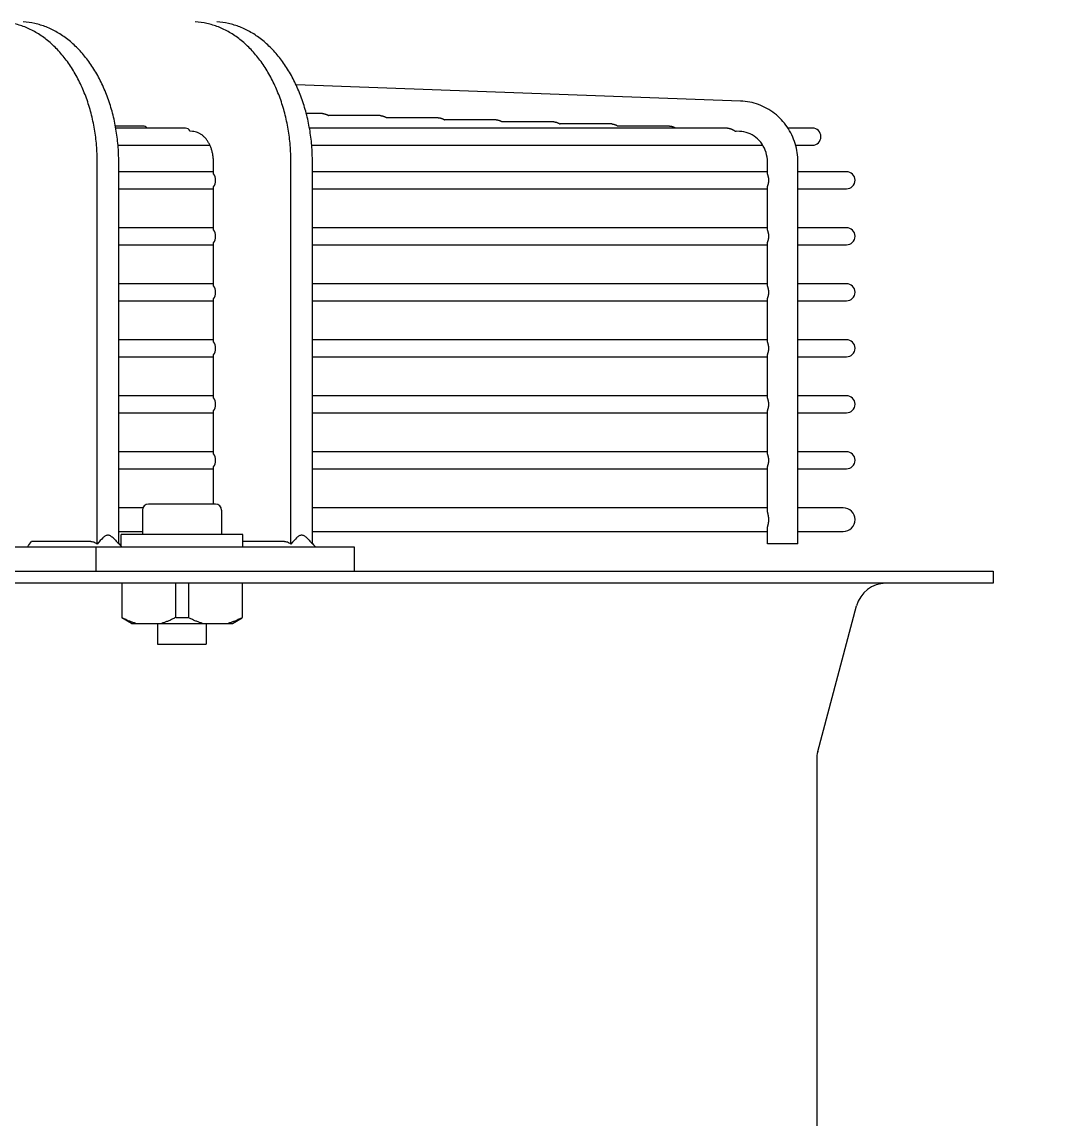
# Model space of a CAD drawing. Header units: millimetres. Extents: x 16200 to 32328, y 18593 to 29476.
# Drawn here: x 16682.07 to 16688.8, y 18980.6 to 18987.69 of the extents above; entities that cross this region are included whole.
import ezdxf

# ---------------------------------------------------------------- set-up
doc = ezdxf.new("R2010")
doc.units = ezdxf.units.MM
doc.header["$LTSCALE"] = 5
doc.layers.add('UNIT', color=6, linetype='Continuous')
doc.styles.add('SUBMITTAL', font='romans.shx', dxfattribs={"width": 0.75})
doc.dimstyles.new('SUBMITTAL', dxfattribs={"dimtxt": 0.09375, "dimasz": 0.09375, "dimexe": 0.03125, "dimexo": 0.0625, "dimgap": 0.0625, "dimtad": 0, "dimdec": 4, "dimzin": 4, "dimdsep": 46, "dimlunit": 4, "dimtxsty": 'SUBMITTAL', "dimcen": 0.09375, "dimclre": 6, "dimadec": 0, "dimazin": 0, "dimtfac": 1, "dimtdec": 0, "dimtofl": 0, "dimtmove": 0, "dimatfit": 3, "dimfxl": 0, "dimfrac": 2, "dimtolj": 1, "dimtzin": 4, "dimarcsym": 0})

msp = doc.modelspace()

# ---------------------------------------------------------------- linework, layer by layer
at = {"layer": 'UNIT'}
for p, q in [((16686.7237, 18987.1791), (16683.8485, 18987.283)), ((16684.0187, 18987.0982), (16683.9144, 18987.0982)), ((16684.3929, 18987.0847), (16684.0595, 18987.0847)), ((16684.7671, 18987.0712), (16684.4337, 18987.0712)), ((16682.858, 18987.0172), (16682.6797, 18987.0172)), ((16683.1323, 18987.0037), (16682.6822, 18987.0037)), ((16686.638, 18987.0037), (16683.9349, 18987.0037)), ((16685.1413, 18987.0577), (16684.8078, 18987.0577)), ((16685.5154, 18987.0442), (16685.182, 18987.0442)), ((16685.8896, 18987.0307), (16685.5562, 18987.0307)), ((16686.2638, 18987.0172), (16685.9304, 18987.0172)), ((16687.1882, 18987.0037), (16687.0296, 18987.0037)), ((16683.179, 18986.9824), (16683.1627, 18986.9832)), ((16686.7166, 18986.9824), (16686.6944, 18986.9832)), ((16682.6965, 18986.8935), (16683.2907, 18986.8935)), ((16683.9492, 18986.8935), (16686.8665, 18986.8935)), ((16687.0792, 18986.8935), (16687.1882, 18986.8935)), ((16682.5619, 18984.3128), (16682.5619, 18986.7856)), ((16682.7011, 18984.3163), (16682.7011, 18986.7856)), ((16683.3135, 18986.7089), (16683.3135, 18986.7856)), ((16683.8146, 18984.3128), (16683.8146, 18986.7856)), ((16683.9538, 18984.3163), (16683.9538, 18986.7856)), ((16686.897, 18986.7058), (16686.897, 18986.7856)), ((16687.0939, 18984.3163), (16687.0939, 18986.7856)), ((16683.3135, 18986.7218), (16682.7011, 18986.7218)), ((16686.897, 18986.7218), (16683.9538, 18986.7218)), ((16687.4087, 18986.7218), (16687.0939, 18986.7218)), ((16682.7011, 18986.6115), (16683.3135, 18986.6115)), ((16683.3135, 18986.3467), (16683.3135, 18986.6244)), ((16683.9538, 18986.6115), (16686.897, 18986.6115)), ((16686.897, 18986.3436), (16686.897, 18986.6275)), ((16687.0939, 18986.6115), (16687.4087, 18986.6115)), ((16683.3135, 18986.3596), (16682.7011, 18986.3596)), ((16686.897, 18986.3596), (16683.9538, 18986.3596)), ((16687.4087, 18986.3596), (16687.0939, 18986.3596)), ((16682.7011, 18986.2493), (16683.3135, 18986.2493)), ((16683.3135, 18985.9845), (16683.3135, 18986.2622)), ((16683.9538, 18986.2493), (16686.897, 18986.2493)), ((16686.897, 18985.9814), (16686.897, 18986.2653)), ((16687.0939, 18986.2493), (16687.4087, 18986.2493)), ((16683.3135, 18985.9974), (16682.7011, 18985.9974)), ((16686.897, 18985.9974), (16683.9538, 18985.9974)), ((16687.4087, 18985.9974), (16687.0939, 18985.9974)), ((16682.7011, 18985.8871), (16683.3135, 18985.8871)), ((16683.3135, 18985.6223), (16683.3135, 18985.9)), ((16683.9538, 18985.8871), (16686.897, 18985.8871)), ((16686.897, 18985.6192), (16686.897, 18985.9031)), ((16687.0939, 18985.8871), (16687.4087, 18985.8871)), ((16683.3135, 18985.6352), (16682.7011, 18985.6352)), ((16686.897, 18985.6352), (16683.9538, 18985.6352)), ((16687.4087, 18985.6352), (16687.0939, 18985.6352)), ((16682.7011, 18985.5249), (16683.3135, 18985.5249)), ((16683.3135, 18985.2601), (16683.3135, 18985.5378)), ((16683.9538, 18985.5249), (16686.897, 18985.5249)), ((16686.897, 18985.257), (16686.897, 18985.5409)), ((16687.0939, 18985.5249), (16687.4087, 18985.5249)), ((16683.3135, 18985.2729), (16682.7011, 18985.2729)), ((16686.897, 18985.2729), (16683.9538, 18985.2729)), ((16687.4087, 18985.2729), (16687.0939, 18985.2729)), ((16682.7011, 18985.1627), (16683.3135, 18985.1627)), ((16683.3135, 18984.8978), (16683.3135, 18985.1756)), ((16683.9538, 18985.1627), (16686.897, 18985.1627)), ((16686.897, 18984.8948), (16686.897, 18985.1787)), ((16687.0939, 18985.1627), (16687.4087, 18985.1627)), ((16683.3135, 18984.9107), (16682.7011, 18984.9107)), ((16686.897, 18984.9107), (16683.9538, 18984.9107)), ((16687.4087, 18984.9107), (16687.0939, 18984.9107)), ((16682.7011, 18984.8005), (16683.3135, 18984.8005)), ((16683.3135, 18984.5722), (16683.3135, 18984.8134)), ((16683.9538, 18984.8005), (16686.897, 18984.8005)), ((16686.897, 18984.5191), (16686.897, 18984.8165)), ((16687.0939, 18984.8005), (16687.4087, 18984.8005)), ((16682.8575, 18984.5485), (16682.7011, 18984.5485)), ((16682.8542, 18984.5328), (16682.8542, 18984.3753)), ((16683.3266, 18984.5722), (16682.8936, 18984.5722)), ((16683.366, 18984.5328), (16683.366, 18984.3753)), ((16686.897, 18984.5485), (16683.9538, 18984.5485)), ((16687.387, 18984.5485), (16687.0939, 18984.5485)), ((16682.7011, 18984.395), (16682.8542, 18984.395)), ((16683.5038, 18984.3753), (16682.7164, 18984.3753)), ((16682.7164, 18984.301), (16682.7164, 18984.3753)), ((16683.5038, 18984.2966), (16683.5038, 18984.3753)), ((16683.9538, 18984.395), (16686.897, 18984.395)), ((16686.897, 18984.3163), (16686.897, 18984.4245)), ((16687.0939, 18984.395), (16687.387, 18984.395)), ((16682.5201, 18984.3294), (16682.1358, 18984.3294)), ((16683.7728, 18984.3294), (16683.5038, 18984.3294)), ((16687.0939, 18984.3163), (16686.897, 18984.3163)), ((16681.9966, 18984.2966), (16684.2237, 18984.2966)), ((16682.5533, 18984.2966), (16682.5533, 18984.1391)), ((16684.2237, 18984.2966), (16684.2237, 18984.1391)), ((16654.6173, 18984.1391), (16688.3575, 18984.1391)), ((16688.3575, 18984.1391), (16688.3575, 18984.0604)), ((16688.3575, 18984.0604), (16654.6173, 18984.0604)), ((16682.7204, 18984.0604), (16682.7204, 18983.8382)), ((16683.0684, 18984.0604), (16683.0684, 18983.8382)), ((16683.1519, 18984.0604), (16683.1519, 18983.8382)), ((16683.4999, 18984.0604), (16683.4999, 18983.8382)), ((16687.2224, 18982.9726), (16687.4735, 18983.9142)), ((16682.7833, 18983.8005), (16682.7204, 18983.8369)), ((16683.4369, 18983.8005), (16683.4999, 18983.8369)), ((16682.7833, 18983.8005), (16683.4369, 18983.8005)), ((16682.9526, 18983.8005), (16682.9526, 18983.6666)), ((16683.2676, 18983.8005), (16683.2676, 18983.6666)), ((16682.9526, 18983.6666), (16683.2676, 18983.6666)), ((16687.2157, 18982.9219), (16687.2157, 18980.1809))]:
    msp.add_line(p, q, dxfattribs=at)
for centre, radius, start, end in [((16687.1882, 18986.9486), 0.0551, 270, 90), ((16687.4087, 18986.6666), 0.0551, 270, 90), ((16687.4087, 18986.3044), 0.0551, 270, 90), ((16687.4087, 18985.9422), 0.0551, 270, 90), ((16687.4087, 18985.58), 0.0551, 270, 90), ((16687.4087, 18985.2178), 0.0551, 270, 90), ((16687.4087, 18984.8556), 0.0551, 270, 90), ((16682.8936, 18984.5328), 0.0394, 90, 180), ((16683.3266, 18984.5328), 0.0394, 0, 90), ((16687.387, 18984.4718), 0.0768, 270, 90), ((16687.6637, 18983.8635), 0.1969, 90, 165.06858), ((16687.4126, 18982.9219), 0.1969, 165.06858, 180)]:
    msp.add_arc(centre, radius, start, end, dxfattribs=at)
for centre, major_axis, ratio, start_param, end_param in [((16682.858, 18986.9621), (0, -0.0551), 0.708043, 2.426691, 3.1416), ((16683.1323, 18986.9486), (0, -0.0551), 0.707997, 2.250565, 3.1416), ((16683.2884, 18986.6666), (0, -0.0551), 0.707968, 1.570803, 2.443376), ((16683.2884, 18986.6666), (0, -0.0551), 0.707968, 0.698217, 1.570789), ((16683.2884, 18986.3044), (0, -0.0551), 0.707968, 1.570803, 2.443376), ((16683.2884, 18986.3044), (0, -0.0551), 0.707968, 0.698217, 1.570789), ((16683.2884, 18985.9422), (0, -0.0551), 0.707968, 1.570803, 2.443376), ((16683.2884, 18985.9422), (0, -0.0551), 0.707968, 0.698217, 1.570789), ((16683.2884, 18985.58), (0, -0.0551), 0.707968, 1.570803, 2.443376), ((16683.2884, 18985.58), (0, -0.0551), 0.707968, 0.698217, 1.570789), ((16683.2884, 18985.2178), (0, -0.0551), 0.707968, 1.570803, 2.443376), ((16683.2884, 18985.2178), (0, -0.0551), 0.707968, 0.698217, 1.570789), ((16683.2884, 18984.8556), (0, -0.0551), 0.707968, 1.570803, 2.443376), ((16683.2884, 18984.8556), (0, -0.0551), 0.707968, 0.698217, 1.570789), ((16681.1397, 18985.7052), (0, -1.969), 0.707107, 0.773616, 0.797181)]:
    msp.add_ellipse(centre, major_axis=major_axis, ratio=ratio, start_param=start_param, end_param=end_param, dxfattribs=at)
for points, knots in [([(16682.5619, 18986.7856), (16682.5619, 18986.8212), (16682.5603, 18986.8571), (16682.5574, 18986.8925), (16682.5544, 18986.9279), (16682.55, 18986.9629), (16682.5441, 18986.9976), (16682.5382, 18987.0322), (16682.5308, 18987.0666), (16682.522, 18987.1001), (16682.5133, 18987.1335), (16682.5032, 18987.166), (16682.4917, 18987.1978), (16682.4802, 18987.2295), (16682.4673, 18987.2605), (16682.4532, 18987.2901), (16682.4392, 18987.3198), (16682.424, 18987.348), (16682.4076, 18987.3751), (16682.3911, 18987.4022), (16682.3735, 18987.428), (16682.3549, 18987.4522), (16682.3364, 18987.4763), (16682.3169, 18987.4988), (16682.2965, 18987.5196), (16682.276, 18987.5405), (16682.2546, 18987.5598), (16682.2325, 18987.5771), (16682.2105, 18987.5944), (16682.1878, 18987.6098), (16682.1645, 18987.6234), (16682.1412, 18987.6369), (16682.1171, 18987.6485), (16682.0928, 18987.6581), (16682.0686, 18987.6676), (16682.044, 18987.6751), (16682.0191, 18987.6805), (16681.9942, 18987.686), (16681.9688, 18987.6894), (16681.9437, 18987.6906)], [0, 0, 0, 0, 0.076921, 0.076921, 0.076921, 0.153842, 0.153842, 0.153842, 0.230763, 0.230763, 0.230763, 0.307684, 0.307684, 0.307684, 0.384605, 0.384605, 0.384605, 0.461526, 0.461526, 0.461526, 0.538447, 0.538447, 0.538447, 0.615368, 0.615368, 0.615368, 0.692289, 0.692289, 0.692289, 0.76921, 0.76921, 0.76921, 0.846132, 0.846132, 0.846132, 0.923053, 0.923053, 0.923053, 1, 1, 1, 1]), ([(16682.7011, 18986.7856), (16682.7011, 18986.8212), (16682.6995, 18986.8571), (16682.6966, 18986.8925), (16682.6936, 18986.9279), (16682.6892, 18986.9629), (16682.6833, 18986.9976), (16682.6774, 18987.0322), (16682.6699, 18987.0666), (16682.6612, 18987.1001), (16682.6524, 18987.1335), (16682.6424, 18987.166), (16682.6309, 18987.1978), (16682.6194, 18987.2295), (16682.6065, 18987.2605), (16682.5924, 18987.2901), (16682.5784, 18987.3198), (16682.5632, 18987.348), (16682.5468, 18987.3751), (16682.5303, 18987.4022), (16682.5127, 18987.428), (16682.4941, 18987.4522), (16682.4756, 18987.4763), (16682.4561, 18987.4988), (16682.4357, 18987.5196), (16682.4152, 18987.5405), (16682.3938, 18987.5598), (16682.3717, 18987.5771), (16682.3497, 18987.5944), (16682.327, 18987.6098), (16682.3037, 18987.6234), (16682.2804, 18987.6369), (16682.2563, 18987.6485), (16682.232, 18987.6581), (16682.2078, 18987.6676), (16682.1832, 18987.6751), (16682.1583, 18987.6805), (16682.1333, 18987.686), (16682.108, 18987.6894), (16682.0829, 18987.6906)], [0, 0, 0, 0, 0.076921, 0.076921, 0.076921, 0.153842, 0.153842, 0.153842, 0.230763, 0.230763, 0.230763, 0.307684, 0.307684, 0.307684, 0.384605, 0.384605, 0.384605, 0.461526, 0.461526, 0.461526, 0.538447, 0.538447, 0.538447, 0.615368, 0.615368, 0.615368, 0.692289, 0.692289, 0.692289, 0.76921, 0.76921, 0.76921, 0.846132, 0.846132, 0.846132, 0.923053, 0.923053, 0.923053, 1, 1, 1, 1]), ([(16683.8146, 18986.7856), (16683.8146, 18986.8212), (16683.8131, 18986.8571), (16683.8101, 18986.8925), (16683.8072, 18986.9279), (16683.8027, 18986.9629), (16683.7968, 18986.9976), (16683.7909, 18987.0322), (16683.7835, 18987.0666), (16683.7748, 18987.1001), (16683.766, 18987.1335), (16683.7559, 18987.166), (16683.7444, 18987.1978), (16683.7329, 18987.2295), (16683.72, 18987.2605), (16683.706, 18987.2901), (16683.6919, 18987.3198), (16683.6767, 18987.348), (16683.6603, 18987.3751), (16683.6439, 18987.4022), (16683.6262, 18987.428), (16683.6077, 18987.4522), (16683.5891, 18987.4763), (16683.5697, 18987.4988), (16683.5492, 18987.5196), (16683.5288, 18987.5405), (16683.5073, 18987.5598), (16683.4853, 18987.5771), (16683.4632, 18987.5944), (16683.4406, 18987.6098), (16683.4173, 18987.6234), (16683.3939, 18987.6369), (16683.3699, 18987.6485), (16683.3456, 18987.6581), (16683.3213, 18987.6676), (16683.2968, 18987.6751), (16683.2718, 18987.6805), (16683.2469, 18987.686), (16683.2216, 18987.6894), (16683.1964, 18987.6906)], [0, 0, 0, 0, 0.076921, 0.076921, 0.076921, 0.153842, 0.153842, 0.153842, 0.230763, 0.230763, 0.230763, 0.307684, 0.307684, 0.307684, 0.384605, 0.384605, 0.384605, 0.461526, 0.461526, 0.461526, 0.538447, 0.538447, 0.538447, 0.615368, 0.615368, 0.615368, 0.692289, 0.692289, 0.692289, 0.76921, 0.76921, 0.76921, 0.846132, 0.846132, 0.846132, 0.923053, 0.923053, 0.923053, 1, 1, 1, 1]), ([(16683.9538, 18986.7856), (16683.9538, 18986.8212), (16683.9523, 18986.8571), (16683.9493, 18986.8925), (16683.9464, 18986.9279), (16683.9419, 18986.9629), (16683.936, 18986.9976), (16683.9301, 18987.0322), (16683.9227, 18987.0666), (16683.9139, 18987.1001), (16683.9052, 18987.1335), (16683.8951, 18987.166), (16683.8836, 18987.1978), (16683.8721, 18987.2295), (16683.8592, 18987.2605), (16683.8452, 18987.2901), (16683.8311, 18987.3198), (16683.8159, 18987.348), (16683.7995, 18987.3751), (16683.7831, 18987.4022), (16683.7654, 18987.428), (16683.7469, 18987.4522), (16683.7283, 18987.4763), (16683.7088, 18987.4988), (16683.6884, 18987.5196), (16683.668, 18987.5405), (16683.6465, 18987.5598), (16683.6245, 18987.5771), (16683.6024, 18987.5944), (16683.5798, 18987.6098), (16683.5565, 18987.6234), (16683.5331, 18987.6369), (16683.5091, 18987.6485), (16683.4848, 18987.6581), (16683.4605, 18987.6676), (16683.436, 18987.6751), (16683.411, 18987.6805), (16683.3861, 18987.686), (16683.3608, 18987.6894), (16683.3356, 18987.6906)], [0, 0, 0, 0, 0.076921, 0.076921, 0.076921, 0.153842, 0.153842, 0.153842, 0.230763, 0.230763, 0.230763, 0.307684, 0.307684, 0.307684, 0.384605, 0.384605, 0.384605, 0.461526, 0.461526, 0.461526, 0.538447, 0.538447, 0.538447, 0.615368, 0.615368, 0.615368, 0.692289, 0.692289, 0.692289, 0.76921, 0.76921, 0.76921, 0.846132, 0.846132, 0.846132, 0.923053, 0.923053, 0.923053, 1, 1, 1, 1]), ([(16687.0939, 18986.7856), (16687.0939, 18986.8256), (16687.0879, 18986.8656), (16687.0645, 18986.9419), (16687.0471, 18986.9783), (16687.0022, 18987.0442), (16686.9747, 18987.0737), (16686.9122, 18987.1228), (16686.8772, 18987.1424), (16686.8027, 18987.1699), (16686.7634, 18987.1777), (16686.7237, 18987.1791)], [1.570796, 1.570796, 1.570796, 1.570796, 1.877974, 1.877974, 2.185152, 2.185152, 2.49233, 2.49233, 2.799508, 2.799508, 3.106686, 3.106686, 3.106686, 3.106686]), ([(16684.0187, 18987.0982), (16684.0188, 18987.0982), (16684.0189, 18987.0982), (16684.0191, 18987.0982), (16684.02, 18987.0982), (16684.021, 18987.0981), (16684.022, 18987.0981), (16684.023, 18987.098), (16684.0239, 18987.0979), (16684.0249, 18987.0978), (16684.0259, 18987.0977), (16684.0269, 18987.0975), (16684.0279, 18987.0974), (16684.0289, 18987.0972), (16684.0299, 18987.097), (16684.0309, 18987.0968), (16684.0319, 18987.0966), (16684.0329, 18987.0963), (16684.0339, 18987.096), (16684.0349, 18987.0958), (16684.0359, 18987.0955), (16684.0369, 18987.0952), (16684.038, 18987.0948), (16684.039, 18987.0945), (16684.04, 18987.0941), (16684.041, 18987.0938), (16684.042, 18987.0934), (16684.043, 18987.093), (16684.0439, 18987.0926), (16684.0449, 18987.0922), (16684.0459, 18987.0917), (16684.0469, 18987.0913), (16684.0479, 18987.0908), (16684.0489, 18987.0904), (16684.0498, 18987.0899), (16684.0508, 18987.0894), (16684.0517, 18987.0889), (16684.0527, 18987.0884), (16684.0537, 18987.0879), (16684.0546, 18987.0874), (16684.0555, 18987.0869), (16684.0565, 18987.0864), (16684.0574, 18987.0859), (16684.0581, 18987.0855), (16684.0588, 18987.0851), (16684.0595, 18987.0847)], [0.484396, 0.484396, 0.484396, 0.484396, 0.4878049, 0.4878049, 0.4878049, 0.5121951, 0.5121951, 0.5121951, 0.5365854, 0.5365854, 0.5365854, 0.5609756, 0.5609756, 0.5609756, 0.5853659, 0.5853659, 0.5853659, 0.6097561, 0.6097561, 0.6097561, 0.6341463, 0.6341463, 0.6341463, 0.6585366, 0.6585366, 0.6585366, 0.6829268, 0.6829268, 0.6829268, 0.7073171, 0.7073171, 0.7073171, 0.7317073, 0.7317073, 0.7317073, 0.7560976, 0.7560976, 0.7560976, 0.7804878, 0.7804878, 0.7804878, 0.804878, 0.804878, 0.804878, 0.823802, 0.823802, 0.823802, 0.823802]), ([(16684.3929, 18987.0847), (16684.393, 18987.0847), (16684.3931, 18987.0847), (16684.3933, 18987.0847), (16684.3942, 18987.0847), (16684.3952, 18987.0846), (16684.3962, 18987.0846), (16684.3971, 18987.0845), (16684.3981, 18987.0844), (16684.3991, 18987.0843), (16684.4001, 18987.0842), (16684.4011, 18987.084), (16684.4021, 18987.0839), (16684.4031, 18987.0837), (16684.4041, 18987.0835), (16684.4051, 18987.0833), (16684.4061, 18987.0831), (16684.4071, 18987.0828), (16684.4081, 18987.0825), (16684.4091, 18987.0823), (16684.4101, 18987.082), (16684.4112, 18987.0817), (16684.4122, 18987.0813), (16684.4132, 18987.081), (16684.4142, 18987.0806), (16684.4152, 18987.0803), (16684.4162, 18987.0799), (16684.4172, 18987.0795), (16684.4182, 18987.0791), (16684.4191, 18987.0787), (16684.4201, 18987.0782), (16684.4211, 18987.0778), (16684.4221, 18987.0773), (16684.4231, 18987.0768), (16684.424, 18987.0764), (16684.425, 18987.0759), (16684.426, 18987.0754), (16684.4269, 18987.0749), (16684.4279, 18987.0744), (16684.4288, 18987.0739), (16684.4297, 18987.0734), (16684.4307, 18987.0729), (16684.4316, 18987.0724), (16684.4323, 18987.072), (16684.433, 18987.0716), (16684.4337, 18987.0712)], [0.48441, 0.48441, 0.48441, 0.48441, 0.4878049, 0.4878049, 0.4878049, 0.5121951, 0.5121951, 0.5121951, 0.5365854, 0.5365854, 0.5365854, 0.5609756, 0.5609756, 0.5609756, 0.5853659, 0.5853659, 0.5853659, 0.6097561, 0.6097561, 0.6097561, 0.6341463, 0.6341463, 0.6341463, 0.6585366, 0.6585366, 0.6585366, 0.6829268, 0.6829268, 0.6829268, 0.7073171, 0.7073171, 0.7073171, 0.7317073, 0.7317073, 0.7317073, 0.7560976, 0.7560976, 0.7560976, 0.7804878, 0.7804878, 0.7804878, 0.804878, 0.804878, 0.804878, 0.8234536, 0.8234536, 0.8234536, 0.8234536]), ([(16684.7671, 18987.0712), (16684.7672, 18987.0712), (16684.7673, 18987.0712), (16684.7675, 18987.0712), (16684.7684, 18987.0712), (16684.7694, 18987.0711), (16684.7704, 18987.0711), (16684.7713, 18987.071), (16684.7723, 18987.0709), (16684.7733, 18987.0708), (16684.7743, 18987.0707), (16684.7753, 18987.0706), (16684.7763, 18987.0704), (16684.7773, 18987.0702), (16684.7783, 18987.07), (16684.7793, 18987.0698), (16684.7803, 18987.0696), (16684.7813, 18987.0693), (16684.7823, 18987.069), (16684.7833, 18987.0688), (16684.7844, 18987.0685), (16684.7854, 18987.0682), (16684.7864, 18987.0678), (16684.7874, 18987.0675), (16684.7884, 18987.0671), (16684.7894, 18987.0668), (16684.7904, 18987.0664), (16684.7914, 18987.066), (16684.7924, 18987.0656), (16684.7934, 18987.0652), (16684.7943, 18987.0647), (16684.7953, 18987.0643), (16684.7963, 18987.0638), (16684.7973, 18987.0633), (16684.7983, 18987.0629), (16684.7992, 18987.0624), (16684.8002, 18987.0619), (16684.8011, 18987.0614), (16684.8021, 18987.0609), (16684.803, 18987.0604), (16684.804, 18987.0599), (16684.8049, 18987.0594), (16684.8058, 18987.0588), (16684.8065, 18987.0585), (16684.8072, 18987.0581), (16684.8078, 18987.0577)], [0.4844239, 0.4844239, 0.4844239, 0.4844239, 0.4878049, 0.4878049, 0.4878049, 0.5121951, 0.5121951, 0.5121951, 0.5365854, 0.5365854, 0.5365854, 0.5609756, 0.5609756, 0.5609756, 0.5853659, 0.5853659, 0.5853659, 0.6097561, 0.6097561, 0.6097561, 0.6341463, 0.6341463, 0.6341463, 0.6585366, 0.6585366, 0.6585366, 0.6829268, 0.6829268, 0.6829268, 0.7073171, 0.7073171, 0.7073171, 0.7317073, 0.7317073, 0.7317073, 0.7560976, 0.7560976, 0.7560976, 0.7804878, 0.7804878, 0.7804878, 0.804878, 0.804878, 0.804878, 0.823106, 0.823106, 0.823106, 0.823106]), ([(16685.1413, 18987.0577), (16685.1414, 18987.0577), (16685.1415, 18987.0577), (16685.1417, 18987.0577), (16685.1426, 18987.0577), (16685.1436, 18987.0576), (16685.1446, 18987.0576), (16685.1455, 18987.0575), (16685.1465, 18987.0574), (16685.1475, 18987.0573), (16685.1485, 18987.0572), (16685.1495, 18987.0571), (16685.1505, 18987.0569), (16685.1515, 18987.0567), (16685.1525, 18987.0565), (16685.1535, 18987.0563), (16685.1545, 18987.0561), (16685.1555, 18987.0558), (16685.1565, 18987.0556), (16685.1576, 18987.0553), (16685.1586, 18987.055), (16685.1596, 18987.0547), (16685.1606, 18987.0543), (16685.1616, 18987.054), (16685.1626, 18987.0536), (16685.1636, 18987.0533), (16685.1646, 18987.0529), (16685.1656, 18987.0525), (16685.1666, 18987.0521), (16685.1676, 18987.0516), (16685.1686, 18987.0512), (16685.1695, 18987.0508), (16685.1705, 18987.0503), (16685.1715, 18987.0498), (16685.1725, 18987.0494), (16685.1734, 18987.0489), (16685.1744, 18987.0484), (16685.1754, 18987.0479), (16685.1763, 18987.0474), (16685.1772, 18987.0469), (16685.1782, 18987.0464), (16685.1791, 18987.0458), (16685.18, 18987.0453), (16685.1807, 18987.0449), (16685.1814, 18987.0446), (16685.182, 18987.0442)], [0.4844379, 0.4844379, 0.4844379, 0.4844379, 0.4878049, 0.4878049, 0.4878049, 0.5121951, 0.5121951, 0.5121951, 0.5365854, 0.5365854, 0.5365854, 0.5609756, 0.5609756, 0.5609756, 0.5853659, 0.5853659, 0.5853659, 0.6097561, 0.6097561, 0.6097561, 0.6341463, 0.6341463, 0.6341463, 0.6585366, 0.6585366, 0.6585366, 0.6829268, 0.6829268, 0.6829268, 0.7073171, 0.7073171, 0.7073171, 0.7317073, 0.7317073, 0.7317073, 0.7560976, 0.7560976, 0.7560976, 0.7804878, 0.7804878, 0.7804878, 0.804878, 0.804878, 0.804878, 0.8227592, 0.8227592, 0.8227592, 0.8227592]), ([(16685.5154, 18987.0442), (16685.5156, 18987.0442), (16685.5157, 18987.0442), (16685.5158, 18987.0442), (16685.5168, 18987.0442), (16685.5178, 18987.0442), (16685.5188, 18987.0441), (16685.5197, 18987.044), (16685.5207, 18987.0439), (16685.5217, 18987.0438), (16685.5227, 18987.0437), (16685.5237, 18987.0436), (16685.5247, 18987.0434), (16685.5257, 18987.0432), (16685.5267, 18987.043), (16685.5277, 18987.0428), (16685.5287, 18987.0426), (16685.5297, 18987.0423), (16685.5307, 18987.0421), (16685.5318, 18987.0418), (16685.5328, 18987.0415), (16685.5338, 18987.0412), (16685.5348, 18987.0408), (16685.5358, 18987.0405), (16685.5368, 18987.0401), (16685.5378, 18987.0398), (16685.5388, 18987.0394), (16685.5398, 18987.039), (16685.5408, 18987.0386), (16685.5418, 18987.0381), (16685.5428, 18987.0377), (16685.5438, 18987.0373), (16685.5447, 18987.0368), (16685.5457, 18987.0363), (16685.5467, 18987.0359), (16685.5477, 18987.0354), (16685.5486, 18987.0349), (16685.5496, 18987.0344), (16685.5505, 18987.0339), (16685.5515, 18987.0334), (16685.5524, 18987.0328), (16685.5533, 18987.0323), (16685.5542, 18987.0318), (16685.5549, 18987.0314), (16685.5556, 18987.0311), (16685.5562, 18987.0307)], [0.4844518, 0.4844518, 0.4844518, 0.4844518, 0.4878049, 0.4878049, 0.4878049, 0.5121951, 0.5121951, 0.5121951, 0.5365854, 0.5365854, 0.5365854, 0.5609756, 0.5609756, 0.5609756, 0.5853659, 0.5853659, 0.5853659, 0.6097561, 0.6097561, 0.6097561, 0.6341463, 0.6341463, 0.6341463, 0.6585366, 0.6585366, 0.6585366, 0.6829268, 0.6829268, 0.6829268, 0.7073171, 0.7073171, 0.7073171, 0.7317073, 0.7317073, 0.7317073, 0.7560976, 0.7560976, 0.7560976, 0.7804878, 0.7804878, 0.7804878, 0.804878, 0.804878, 0.804878, 0.8224133, 0.8224133, 0.8224133, 0.8224133]), ([(16685.8896, 18987.0307), (16685.8898, 18987.0307), (16685.8899, 18987.0307), (16685.89, 18987.0307), (16685.891, 18987.0307), (16685.892, 18987.0307), (16685.8929, 18987.0306), (16685.8939, 18987.0305), (16685.8949, 18987.0304), (16685.8959, 18987.0303), (16685.8969, 18987.0302), (16685.8979, 18987.0301), (16685.8989, 18987.0299), (16685.8999, 18987.0297), (16685.9009, 18987.0295), (16685.9019, 18987.0293), (16685.9029, 18987.0291), (16685.9039, 18987.0288), (16685.905, 18987.0286), (16685.906, 18987.0283), (16685.907, 18987.028), (16685.908, 18987.0277), (16685.909, 18987.0273), (16685.91, 18987.027), (16685.911, 18987.0266), (16685.912, 18987.0263), (16685.913, 18987.0259), (16685.914, 18987.0255), (16685.915, 18987.0251), (16685.916, 18987.0246), (16685.917, 18987.0242), (16685.918, 18987.0237), (16685.9189, 18987.0233), (16685.9199, 18987.0228), (16685.9209, 18987.0223), (16685.9219, 18987.0219), (16685.9228, 18987.0214), (16685.9238, 18987.0209), (16685.9247, 18987.0204), (16685.9257, 18987.0198), (16685.9266, 18987.0193), (16685.9275, 18987.0188), (16685.9285, 18987.0183), (16685.9291, 18987.0179), (16685.9297, 18987.0176), (16685.9304, 18987.0172)], [0.4844658, 0.4844658, 0.4844658, 0.4844658, 0.4878049, 0.4878049, 0.4878049, 0.5121951, 0.5121951, 0.5121951, 0.5365854, 0.5365854, 0.5365854, 0.5609756, 0.5609756, 0.5609756, 0.5853659, 0.5853659, 0.5853659, 0.6097561, 0.6097561, 0.6097561, 0.6341463, 0.6341463, 0.6341463, 0.6585366, 0.6585366, 0.6585366, 0.6829268, 0.6829268, 0.6829268, 0.7073171, 0.7073171, 0.7073171, 0.7317073, 0.7317073, 0.7317073, 0.7560976, 0.7560976, 0.7560976, 0.7804878, 0.7804878, 0.7804878, 0.804878, 0.804878, 0.804878, 0.8220682, 0.8220682, 0.8220682, 0.8220682]), ([(16686.2638, 18987.0172), (16686.264, 18987.0172), (16686.2641, 18987.0172), (16686.2642, 18987.0172), (16686.2652, 18987.0172), (16686.2662, 18987.0172), (16686.2671, 18987.0171), (16686.2681, 18987.017), (16686.2691, 18987.0169), (16686.2701, 18987.0168), (16686.2711, 18987.0167), (16686.2721, 18987.0166), (16686.2731, 18987.0164), (16686.2741, 18987.0162), (16686.2751, 18987.016), (16686.2761, 18987.0158), (16686.2771, 18987.0156), (16686.2781, 18987.0153), (16686.2792, 18987.0151), (16686.2802, 18987.0148), (16686.2812, 18987.0145), (16686.2822, 18987.0142), (16686.2832, 18987.0138), (16686.2842, 18987.0135), (16686.2852, 18987.0131), (16686.2862, 18987.0128), (16686.2872, 18987.0124), (16686.2882, 18987.012), (16686.2892, 18987.0116), (16686.2902, 18987.0111), (16686.2912, 18987.0107), (16686.2922, 18987.0102), (16686.2932, 18987.0098), (16686.2941, 18987.0093), (16686.2951, 18987.0088), (16686.2961, 18987.0083), (16686.297, 18987.0078), (16686.298, 18987.0073), (16686.2989, 18987.0068), (16686.2999, 18987.0063), (16686.3008, 18987.0058), (16686.3018, 18987.0053), (16686.3027, 18987.0048), (16686.3033, 18987.0044), (16686.3039, 18987.0041), (16686.3046, 18987.0037)], [0.4844797, 0.4844797, 0.4844797, 0.4844797, 0.4878049, 0.4878049, 0.4878049, 0.5121951, 0.5121951, 0.5121951, 0.5365854, 0.5365854, 0.5365854, 0.5609756, 0.5609756, 0.5609756, 0.5853659, 0.5853659, 0.5853659, 0.6097561, 0.6097561, 0.6097561, 0.6341463, 0.6341463, 0.6341463, 0.6585366, 0.6585366, 0.6585366, 0.6829268, 0.6829268, 0.6829268, 0.7073171, 0.7073171, 0.7073171, 0.7317073, 0.7317073, 0.7317073, 0.7560976, 0.7560976, 0.7560976, 0.7804878, 0.7804878, 0.7804878, 0.804878, 0.804878, 0.804878, 0.8217241, 0.8217241, 0.8217241, 0.8217241]), ([(16686.638, 18987.0037), (16686.6382, 18987.0037), (16686.6383, 18987.0037), (16686.6384, 18987.0037), (16686.6394, 18987.0037), (16686.6404, 18987.0037), (16686.6413, 18987.0036), (16686.6423, 18987.0035), (16686.6433, 18987.0034), (16686.6443, 18987.0033), (16686.6453, 18987.0032), (16686.6463, 18987.0031), (16686.6473, 18987.0029), (16686.6483, 18987.0027), (16686.6493, 18987.0025), (16686.6503, 18987.0023), (16686.6513, 18987.0021), (16686.6523, 18987.0018), (16686.6534, 18987.0016), (16686.6544, 18987.0013), (16686.6554, 18987.001), (16686.6564, 18987.0007), (16686.6574, 18987.0003), (16686.6584, 18987), (16686.6594, 18986.9996), (16686.6604, 18986.9993), (16686.6614, 18986.9989), (16686.6624, 18986.9985), (16686.6634, 18986.9981), (16686.6644, 18986.9976), (16686.6654, 18986.9972), (16686.6664, 18986.9967), (16686.6674, 18986.9963), (16686.6683, 18986.9958), (16686.6693, 18986.9953), (16686.6703, 18986.9948), (16686.6713, 18986.9943), (16686.6722, 18986.9938), (16686.6732, 18986.9933), (16686.6741, 18986.9928), (16686.675, 18986.9923), (16686.676, 18986.9918), (16686.6769, 18986.9913), (16686.6778, 18986.9907), (16686.6787, 18986.9902), (16686.6796, 18986.9897), (16686.6805, 18986.9892), (16686.6814, 18986.9887), (16686.6822, 18986.9882), (16686.6831, 18986.9877), (16686.6839, 18986.9873), (16686.6847, 18986.9868), (16686.6855, 18986.9864), (16686.6863, 18986.986), (16686.6871, 18986.9856), (16686.6878, 18986.9852), (16686.6886, 18986.9849), (16686.6893, 18986.9846), (16686.69, 18986.9843), (16686.6907, 18986.984), (16686.6913, 18986.9838), (16686.6919, 18986.9836), (16686.6925, 18986.9834), (16686.6931, 18986.9833), (16686.6934, 18986.9833), (16686.6936, 18986.9832), (16686.6939, 18986.9832), (16686.6941, 18986.9832), (16686.6942, 18986.9832), (16686.6944, 18986.9832)], [0.4844942, 0.4844942, 0.4844942, 0.4844942, 0.4878049, 0.4878049, 0.4878049, 0.5121951, 0.5121951, 0.5121951, 0.5365854, 0.5365854, 0.5365854, 0.5609756, 0.5609756, 0.5609756, 0.5853659, 0.5853659, 0.5853659, 0.6097561, 0.6097561, 0.6097561, 0.6341463, 0.6341463, 0.6341463, 0.6585366, 0.6585366, 0.6585366, 0.6829268, 0.6829268, 0.6829268, 0.7073171, 0.7073171, 0.7073171, 0.7317073, 0.7317073, 0.7317073, 0.7560976, 0.7560976, 0.7560976, 0.7804878, 0.7804878, 0.7804878, 0.804878, 0.804878, 0.804878, 0.8292683, 0.8292683, 0.8292683, 0.8536585, 0.8536585, 0.8536585, 0.8780488, 0.8780488, 0.8780488, 0.902439, 0.902439, 0.902439, 0.9268293, 0.9268293, 0.9268293, 0.9512195, 0.9512195, 0.9512195, 0.9756098, 0.9756098, 0.9756098, 0.9878049, 0.9878049, 0.9878049, 0.9959867, 0.9959867, 0.9959867, 0.9959867]), ([(16683.3135, 18986.7856), (16683.3135, 18986.7934), (16683.3132, 18986.8011), (16683.3125, 18986.8088), (16683.3119, 18986.8165), (16683.3109, 18986.8242), (16683.3096, 18986.8317), (16683.3084, 18986.8392), (16683.3068, 18986.8466), (16683.3049, 18986.8539), (16683.303, 18986.8612), (16683.3007, 18986.8683), (16683.2982, 18986.8752), (16683.2958, 18986.8821), (16683.293, 18986.8888), (16683.2899, 18986.8952), (16683.2869, 18986.9016), (16683.2835, 18986.9078), (16683.28, 18986.9137), (16683.2764, 18986.9196), (16683.2726, 18986.9252), (16683.2685, 18986.9304), (16683.2645, 18986.9357), (16683.2602, 18986.9406), (16683.2558, 18986.9452), (16683.2513, 18986.9497), (16683.2467, 18986.9539), (16683.2419, 18986.9576), (16683.2371, 18986.9614), (16683.2321, 18986.9648), (16683.2271, 18986.9677), (16683.222, 18986.9707), (16683.2168, 18986.9732), (16683.2115, 18986.9753), (16683.2062, 18986.9773), (16683.2008, 18986.979), (16683.1954, 18986.9802), (16683.19, 18986.9814), (16683.1845, 18986.9821), (16683.179, 18986.9824)], [0, 0, 0, 0, 0.076921, 0.076921, 0.076921, 0.153842, 0.153842, 0.153842, 0.230763, 0.230763, 0.230763, 0.307684, 0.307684, 0.307684, 0.384605, 0.384605, 0.384605, 0.461526, 0.461526, 0.461526, 0.538447, 0.538447, 0.538447, 0.615368, 0.615368, 0.615368, 0.692289, 0.692289, 0.692289, 0.76921, 0.76921, 0.76921, 0.846131, 0.846131, 0.846131, 0.923052, 0.923052, 0.923052, 1, 1, 1, 1]), ([(16686.897, 18986.7856), (16686.897, 18986.8061), (16686.8939, 18986.8266), (16686.882, 18986.8655), (16686.8732, 18986.8839), (16686.8507, 18986.9169), (16686.8371, 18986.9314), (16686.8066, 18986.9554), (16686.7897, 18986.9649), (16686.7541, 18986.978), (16686.7354, 18986.9817), (16686.7166, 18986.9824)], [1.570796, 1.570796, 1.570796, 1.570796, 1.877974, 1.877974, 2.185152, 2.185152, 2.49233, 2.49233, 2.799508, 2.799508, 3.106686, 3.106686, 3.106686, 3.106686]), ([(16686.897, 18986.7058), (16686.897, 18986.7057), (16686.897, 18986.7053), (16686.8971, 18986.7043), (16686.8975, 18986.7027), (16686.8979, 18986.7009), (16686.8985, 18986.6989), (16686.8991, 18986.6968), (16686.8998, 18986.6945), (16686.9005, 18986.6921), (16686.9011, 18986.6895), (16686.9018, 18986.6869), (16686.9023, 18986.6842), (16686.9028, 18986.6814), (16686.9033, 18986.6785), (16686.9036, 18986.6756), (16686.9039, 18986.6726), (16686.904, 18986.6697), (16686.904, 18986.6677), (16686.904, 18986.6666)], [0.2324363, 0.2324363, 0.2324363, 0.2324363, 0.2380952, 0.2857143, 0.3333333, 0.3809524, 0.4285714, 0.4761905, 0.5238095, 0.5714286, 0.6190476, 0.6666667, 0.7142857, 0.7619048, 0.8095238, 0.8571429, 0.9047619, 0.952381, 1, 1, 1, 1]), ([(16686.904, 18986.6666), (16686.904, 18986.6656), (16686.904, 18986.6636), (16686.9039, 18986.6607), (16686.9036, 18986.6577), (16686.9033, 18986.6548), (16686.9028, 18986.6519), (16686.9023, 18986.6491), (16686.9018, 18986.6464), (16686.9011, 18986.6438), (16686.9005, 18986.6412), (16686.8998, 18986.6388), (16686.8991, 18986.6365), (16686.8985, 18986.6344), (16686.8979, 18986.6324), (16686.8975, 18986.6306), (16686.8971, 18986.629), (16686.897, 18986.628), (16686.897, 18986.6276), (16686.897, 18986.6275)], [0, 0, 0, 0, 0.047619, 0.0952381, 0.1428571, 0.1904762, 0.2380952, 0.2857143, 0.3333333, 0.3809524, 0.4285714, 0.4761905, 0.5238095, 0.5714286, 0.6190476, 0.6666667, 0.7142857, 0.7619048, 0.7675549, 0.7675549, 0.7675549, 0.7675549]), ([(16686.897, 18986.3436), (16686.897, 18986.3435), (16686.897, 18986.3431), (16686.8971, 18986.3421), (16686.8975, 18986.3405), (16686.8979, 18986.3387), (16686.8985, 18986.3367), (16686.8991, 18986.3346), (16686.8998, 18986.3323), (16686.9005, 18986.3299), (16686.9011, 18986.3273), (16686.9018, 18986.3247), (16686.9023, 18986.322), (16686.9028, 18986.3192), (16686.9033, 18986.3163), (16686.9036, 18986.3134), (16686.9039, 18986.3104), (16686.904, 18986.3074), (16686.904, 18986.3054), (16686.904, 18986.3044)], [0.2324363, 0.2324363, 0.2324363, 0.2324363, 0.2380952, 0.2857143, 0.3333333, 0.3809524, 0.4285714, 0.4761905, 0.5238095, 0.5714286, 0.6190476, 0.6666667, 0.7142857, 0.7619048, 0.8095238, 0.8571429, 0.9047619, 0.952381, 1, 1, 1, 1]), ([(16686.904, 18986.3044), (16686.904, 18986.3034), (16686.904, 18986.3014), (16686.9039, 18986.2985), (16686.9036, 18986.2955), (16686.9033, 18986.2926), (16686.9028, 18986.2897), (16686.9023, 18986.2869), (16686.9018, 18986.2842), (16686.9011, 18986.2816), (16686.9005, 18986.279), (16686.8998, 18986.2766), (16686.8991, 18986.2743), (16686.8985, 18986.2722), (16686.8979, 18986.2702), (16686.8975, 18986.2684), (16686.8971, 18986.2668), (16686.897, 18986.2658), (16686.897, 18986.2654), (16686.897, 18986.2653)], [0, 0, 0, 0, 0.047619, 0.0952381, 0.1428571, 0.1904762, 0.2380952, 0.2857143, 0.3333333, 0.3809524, 0.4285714, 0.4761905, 0.5238095, 0.5714286, 0.6190476, 0.6666667, 0.7142857, 0.7619048, 0.7675549, 0.7675549, 0.7675549, 0.7675549]), ([(16686.897, 18985.9814), (16686.897, 18985.9813), (16686.897, 18985.9809), (16686.8971, 18985.9799), (16686.8975, 18985.9783), (16686.8979, 18985.9765), (16686.8985, 18985.9745), (16686.8991, 18985.9724), (16686.8998, 18985.9701), (16686.9005, 18985.9677), (16686.9011, 18985.9651), (16686.9018, 18985.9625), (16686.9023, 18985.9598), (16686.9028, 18985.957), (16686.9033, 18985.9541), (16686.9036, 18985.9512), (16686.9039, 18985.9482), (16686.904, 18985.9452), (16686.904, 18985.9432), (16686.904, 18985.9422)], [0.2324363, 0.2324363, 0.2324363, 0.2324363, 0.2380952, 0.2857143, 0.3333333, 0.3809524, 0.4285714, 0.4761905, 0.5238095, 0.5714286, 0.6190476, 0.6666667, 0.7142857, 0.7619048, 0.8095238, 0.8571429, 0.9047619, 0.952381, 1, 1, 1, 1]), ([(16686.904, 18985.9422), (16686.904, 18985.9412), (16686.904, 18985.9392), (16686.9039, 18985.9362), (16686.9036, 18985.9333), (16686.9033, 18985.9304), (16686.9028, 18985.9275), (16686.9023, 18985.9247), (16686.9018, 18985.922), (16686.9011, 18985.9193), (16686.9005, 18985.9168), (16686.8998, 18985.9144), (16686.8991, 18985.9121), (16686.8985, 18985.91), (16686.8979, 18985.908), (16686.8975, 18985.9062), (16686.8971, 18985.9046), (16686.897, 18985.9036), (16686.897, 18985.9031), (16686.897, 18985.9031)], [0, 0, 0, 0, 0.047619, 0.0952381, 0.1428571, 0.1904762, 0.2380952, 0.2857143, 0.3333333, 0.3809524, 0.4285714, 0.4761905, 0.5238095, 0.5714286, 0.6190476, 0.6666667, 0.7142857, 0.7619048, 0.7675549, 0.7675549, 0.7675549, 0.7675549]), ([(16686.897, 18985.6192), (16686.897, 18985.6191), (16686.897, 18985.6187), (16686.8971, 18985.6177), (16686.8975, 18985.6161), (16686.8979, 18985.6143), (16686.8985, 18985.6123), (16686.8991, 18985.6102), (16686.8998, 18985.6079), (16686.9005, 18985.6055), (16686.9011, 18985.6029), (16686.9018, 18985.6003), (16686.9023, 18985.5976), (16686.9028, 18985.5948), (16686.9033, 18985.5919), (16686.9036, 18985.589), (16686.9039, 18985.586), (16686.904, 18985.583), (16686.904, 18985.581), (16686.904, 18985.58)], [0.2324363, 0.2324363, 0.2324363, 0.2324363, 0.2380952, 0.2857143, 0.3333333, 0.3809524, 0.4285714, 0.4761905, 0.5238095, 0.5714286, 0.6190476, 0.6666667, 0.7142857, 0.7619048, 0.8095238, 0.8571429, 0.9047619, 0.952381, 1, 1, 1, 1]), ([(16686.904, 18985.58), (16686.904, 18985.579), (16686.904, 18985.577), (16686.9039, 18985.574), (16686.9036, 18985.5711), (16686.9033, 18985.5682), (16686.9028, 18985.5653), (16686.9023, 18985.5625), (16686.9018, 18985.5598), (16686.9011, 18985.5571), (16686.9005, 18985.5546), (16686.8998, 18985.5522), (16686.8991, 18985.5499), (16686.8985, 18985.5478), (16686.8979, 18985.5458), (16686.8975, 18985.544), (16686.8971, 18985.5424), (16686.897, 18985.5414), (16686.897, 18985.5409), (16686.897, 18985.5409)], [0, 0, 0, 0, 0.047619, 0.0952381, 0.1428571, 0.1904762, 0.2380952, 0.2857143, 0.3333333, 0.3809524, 0.4285714, 0.4761905, 0.5238095, 0.5714286, 0.6190476, 0.6666667, 0.7142857, 0.7619048, 0.7675549, 0.7675549, 0.7675549, 0.7675549]), ([(16686.897, 18985.257), (16686.897, 18985.2569), (16686.897, 18985.2565), (16686.8971, 18985.2555), (16686.8975, 18985.2539), (16686.8979, 18985.2521), (16686.8985, 18985.2501), (16686.8991, 18985.2479), (16686.8998, 18985.2457), (16686.9005, 18985.2433), (16686.9011, 18985.2407), (16686.9018, 18985.2381), (16686.9023, 18985.2354), (16686.9028, 18985.2326), (16686.9033, 18985.2297), (16686.9036, 18985.2268), (16686.9039, 18985.2238), (16686.904, 18985.2208), (16686.904, 18985.2188), (16686.904, 18985.2178)], [0.2324363, 0.2324363, 0.2324363, 0.2324363, 0.2380952, 0.2857143, 0.3333333, 0.3809524, 0.4285714, 0.4761905, 0.5238095, 0.5714286, 0.6190476, 0.6666667, 0.7142857, 0.7619048, 0.8095238, 0.8571429, 0.9047619, 0.952381, 1, 1, 1, 1]), ([(16686.904, 18985.2178), (16686.904, 18985.2168), (16686.904, 18985.2148), (16686.9039, 18985.2118), (16686.9036, 18985.2089), (16686.9033, 18985.206), (16686.9028, 18985.2031), (16686.9023, 18985.2003), (16686.9018, 18985.1976), (16686.9011, 18985.1949), (16686.9005, 18985.1924), (16686.8998, 18985.19), (16686.8991, 18985.1877), (16686.8985, 18985.1856), (16686.8979, 18985.1836), (16686.8975, 18985.1818), (16686.8971, 18985.1802), (16686.897, 18985.1792), (16686.897, 18985.1787), (16686.897, 18985.1787)], [0, 0, 0, 0, 0.047619, 0.0952381, 0.1428571, 0.1904762, 0.2380952, 0.2857143, 0.3333333, 0.3809524, 0.4285714, 0.4761905, 0.5238095, 0.5714286, 0.6190476, 0.6666667, 0.7142857, 0.7619048, 0.7675549, 0.7675549, 0.7675549, 0.7675549]), ([(16686.897, 18984.8948), (16686.897, 18984.8947), (16686.897, 18984.8942), (16686.8971, 18984.8933), (16686.8975, 18984.8917), (16686.8979, 18984.8899), (16686.8985, 18984.8879), (16686.8991, 18984.8857), (16686.8998, 18984.8835), (16686.9005, 18984.881), (16686.9011, 18984.8785), (16686.9018, 18984.8759), (16686.9023, 18984.8732), (16686.9028, 18984.8704), (16686.9033, 18984.8675), (16686.9036, 18984.8646), (16686.9039, 18984.8616), (16686.904, 18984.8586), (16686.904, 18984.8566), (16686.904, 18984.8556)], [0.2324363, 0.2324363, 0.2324363, 0.2324363, 0.2380952, 0.2857143, 0.3333333, 0.3809524, 0.4285714, 0.4761905, 0.5238095, 0.5714286, 0.6190476, 0.6666667, 0.7142857, 0.7619048, 0.8095238, 0.8571429, 0.9047619, 0.952381, 1, 1, 1, 1]), ([(16686.904, 18984.8556), (16686.904, 18984.8546), (16686.904, 18984.8526), (16686.9039, 18984.8496), (16686.9036, 18984.8467), (16686.9033, 18984.8438), (16686.9028, 18984.8409), (16686.9023, 18984.8381), (16686.9018, 18984.8354), (16686.9011, 18984.8327), (16686.9005, 18984.8302), (16686.8998, 18984.8278), (16686.8991, 18984.8255), (16686.8985, 18984.8234), (16686.8979, 18984.8214), (16686.8975, 18984.8196), (16686.8971, 18984.818), (16686.897, 18984.817), (16686.897, 18984.8165), (16686.897, 18984.8165)], [0, 0, 0, 0, 0.047619, 0.0952381, 0.1428571, 0.1904762, 0.2380952, 0.2857143, 0.3333333, 0.3809524, 0.4285714, 0.4761905, 0.5238095, 0.5714286, 0.6190476, 0.6666667, 0.7142857, 0.7619048, 0.7675549, 0.7675549, 0.7675549, 0.7675549]), ([(16686.897, 18984.5191), (16686.897, 18984.5187), (16686.8971, 18984.5178), (16686.8973, 18984.5162), (16686.8976, 18984.5142), (16686.8981, 18984.5119), (16686.8987, 18984.5095), (16686.8994, 18984.5068), (16686.9001, 18984.5039), (16686.9008, 18984.5008), (16686.9014, 18984.4976), (16686.9021, 18984.4942), (16686.9026, 18984.4907), (16686.9031, 18984.4871), (16686.9035, 18984.4833), (16686.9038, 18984.4795), (16686.904, 18984.4757), (16686.904, 18984.4731), (16686.904, 18984.4718)], [0.25279, 0.25279, 0.25279, 0.25279, 0.2857143, 0.3333333, 0.3809524, 0.4285714, 0.4761905, 0.5238095, 0.5714286, 0.6190476, 0.6666667, 0.7142857, 0.7619048, 0.8095238, 0.8571429, 0.9047619, 0.952381, 1, 1, 1, 1]), ([(16686.904, 18984.4718), (16686.904, 18984.4705), (16686.904, 18984.4679), (16686.9038, 18984.464), (16686.9035, 18984.4602), (16686.9031, 18984.4565), (16686.9026, 18984.4528), (16686.9021, 18984.4493), (16686.9014, 18984.4459), (16686.9008, 18984.4427), (16686.9001, 18984.4396), (16686.8994, 18984.4368), (16686.8987, 18984.4341), (16686.8981, 18984.4316), (16686.8976, 18984.4293), (16686.8973, 18984.4273), (16686.8971, 18984.4257), (16686.897, 18984.4248), (16686.897, 18984.4245)], [0, 0, 0, 0, 0.047619, 0.0952381, 0.1428571, 0.1904762, 0.2380952, 0.2857143, 0.3333333, 0.3809524, 0.4285714, 0.4761905, 0.5238095, 0.5714286, 0.6190476, 0.6666667, 0.7142857, 0.7472016, 0.7472016, 0.7472016, 0.7472016]), ([(16682.5619, 18984.3128), (16682.5549, 18984.3179), (16682.5475, 18984.3224), (16682.5365, 18984.3267), (16682.533, 18984.3278), (16682.5278, 18984.3288), (16682.5261, 18984.329), (16682.523, 18984.3293), (16682.5216, 18984.3294), (16682.5201, 18984.3294)], [-0.157362, -0.157362, -0.157362, -0.157362, -0.0724254, -0.0724254, -0.0336278, -0.0336278, -0.0157905, -0.0157905, 0, 0, 0, 0]), ([(16682.6732, 18984.3448), (16682.67, 18984.3482), (16682.6669, 18984.3512), (16682.658, 18984.3594), (16682.6523, 18984.3638), (16682.6439, 18984.3682), (16682.641, 18984.3694), (16682.6359, 18984.3706), (16682.6337, 18984.3709), (16682.6292, 18984.3709), (16682.627, 18984.3706), (16682.6219, 18984.3694), (16682.619, 18984.3682), (16682.6106, 18984.3638), (16682.6049, 18984.3594), (16682.5884, 18984.3443), (16682.5764, 18984.3305), (16682.5619, 18984.3128)], [-0.7051285, -0.7051285, -0.7051285, -0.7051285, -0.6469728, -0.6469728, -0.5301949, -0.5301949, -0.4705503, -0.4705503, -0.4267696, -0.4267696, -0.3829888, -0.3829888, -0.3233442, -0.3233442, -0.2065661, -0.2065661, -0.0000011, -0.0000011, -0.0000011, -0.0000011]), ([(16683.8146, 18984.3128), (16683.8077, 18984.3179), (16683.8003, 18984.3224), (16683.7893, 18984.3267), (16683.7857, 18984.3278), (16683.7805, 18984.3288), (16683.7789, 18984.329), (16683.7758, 18984.3293), (16683.7743, 18984.3294), (16683.7728, 18984.3294)], [-0.1573619, -0.1573619, -0.1573619, -0.1573619, -0.0724304, -0.0724304, -0.0336296, -0.0336296, -0.0157913, -0.0157913, 0, 0, 0, 0]), ([(16683.926, 18984.3448), (16683.9227, 18984.3482), (16683.9197, 18984.3512), (16683.9107, 18984.3594), (16683.9051, 18984.3638), (16683.8967, 18984.3682), (16683.8938, 18984.3694), (16683.8886, 18984.3706), (16683.8864, 18984.3709), (16683.882, 18984.3709), (16683.8798, 18984.3706), (16683.8746, 18984.3694), (16683.8717, 18984.3682), (16683.8633, 18984.3638), (16683.8577, 18984.3594), (16683.8412, 18984.3443), (16683.8292, 18984.3305), (16683.8146, 18984.3128)], [-0.7051285, -0.7051285, -0.7051285, -0.7051285, -0.6469732, -0.6469732, -0.530195, -0.530195, -0.4705504, -0.4705504, -0.4267697, -0.4267697, -0.3829889, -0.3829889, -0.3233444, -0.3233444, -0.2065664, -0.2065664, -0.0000011, -0.0000011, -0.0000011, -0.0000011]), ([(16682.7204, 18983.8382), (16682.7204, 18983.8379), (16682.7204, 18983.8374), (16682.7204, 18983.837), (16682.7204, 18983.8369), (16682.7204, 18983.8369)], [0, 0, 0, 0, 0.1666667, 0.3333333, 0.5, 0.5, 0.5, 0.5])]:
    msp.add_open_spline(points, degree=3, knots=knots, dxfattribs=at)
for points in [[(16682.6732, 18984.3448), (16682.6888, 18984.3285), (16682.7048, 18984.3124), (16682.7209, 18984.2966)], [(16683.926, 18984.3448), (16683.9416, 18984.3285), (16683.9575, 18984.3124), (16683.9737, 18984.2966)], [(16682.8116, 18983.8005), (16682.8084, 18983.8015), (16682.8019, 18983.8034), (16682.7922, 18983.8067), (16682.7824, 18983.8103), (16682.7725, 18983.8141), (16682.7625, 18983.8182), (16682.7524, 18983.8227), (16682.742, 18983.8275), (16682.7313, 18983.8326), (16682.7241, 18983.8363), (16682.7204, 18983.8382)], [(16683.0684, 18983.8382), (16683.0646, 18983.8362), (16683.0572, 18983.8325), (16683.0465, 18983.8274), (16683.0361, 18983.8226), (16683.0258, 18983.8181), (16683.0158, 18983.814), (16683.006, 18983.8102), (16682.9963, 18983.8066), (16682.9867, 18983.8034), (16682.9803, 18983.8014), (16682.9771, 18983.8005)], [(16683.1519, 18983.8382), (16683.1472, 18983.8379), (16683.138, 18983.8374), (16683.124, 18983.837), (16683.1101, 18983.8368), (16683.0962, 18983.837), (16683.0823, 18983.8374), (16683.073, 18983.8379), (16683.0684, 18983.8382)], [(16683.2431, 18983.8005), (16683.2399, 18983.8015), (16683.2334, 18983.8034), (16683.2237, 18983.8067), (16683.2139, 18983.8103), (16683.2041, 18983.8141), (16683.194, 18983.8182), (16683.1839, 18983.8227), (16683.1735, 18983.8275), (16683.1628, 18983.8326), (16683.1556, 18983.8363), (16683.1519, 18983.8382)], [(16683.4999, 18983.8382), (16683.4961, 18983.8362), (16683.4887, 18983.8325), (16683.478, 18983.8274), (16683.4676, 18983.8226), (16683.4574, 18983.8181), (16683.4474, 18983.814), (16683.4375, 18983.8102), (16683.4278, 18983.8066), (16683.4182, 18983.8034), (16683.4118, 18983.8014), (16683.4086, 18983.8005)]]:
    msp.add_open_spline(points, degree=3, dxfattribs=at)

# ---------------------------------------------------------------- leaders
for points in [[(16742.7486, 18980.974), (16729.1466, 18999.2204), (16522.6653, 18999.2204)], [(16694.1012, 18980.9454), (16687.7727, 18999.2204)]]:
    msp.add_leader(points, dimstyle='SUBMITTAL', override={"dimscale": 36, "dimarcsym": 1}, dxfattribs=at)

doc.saveas('drawing.dxf')
